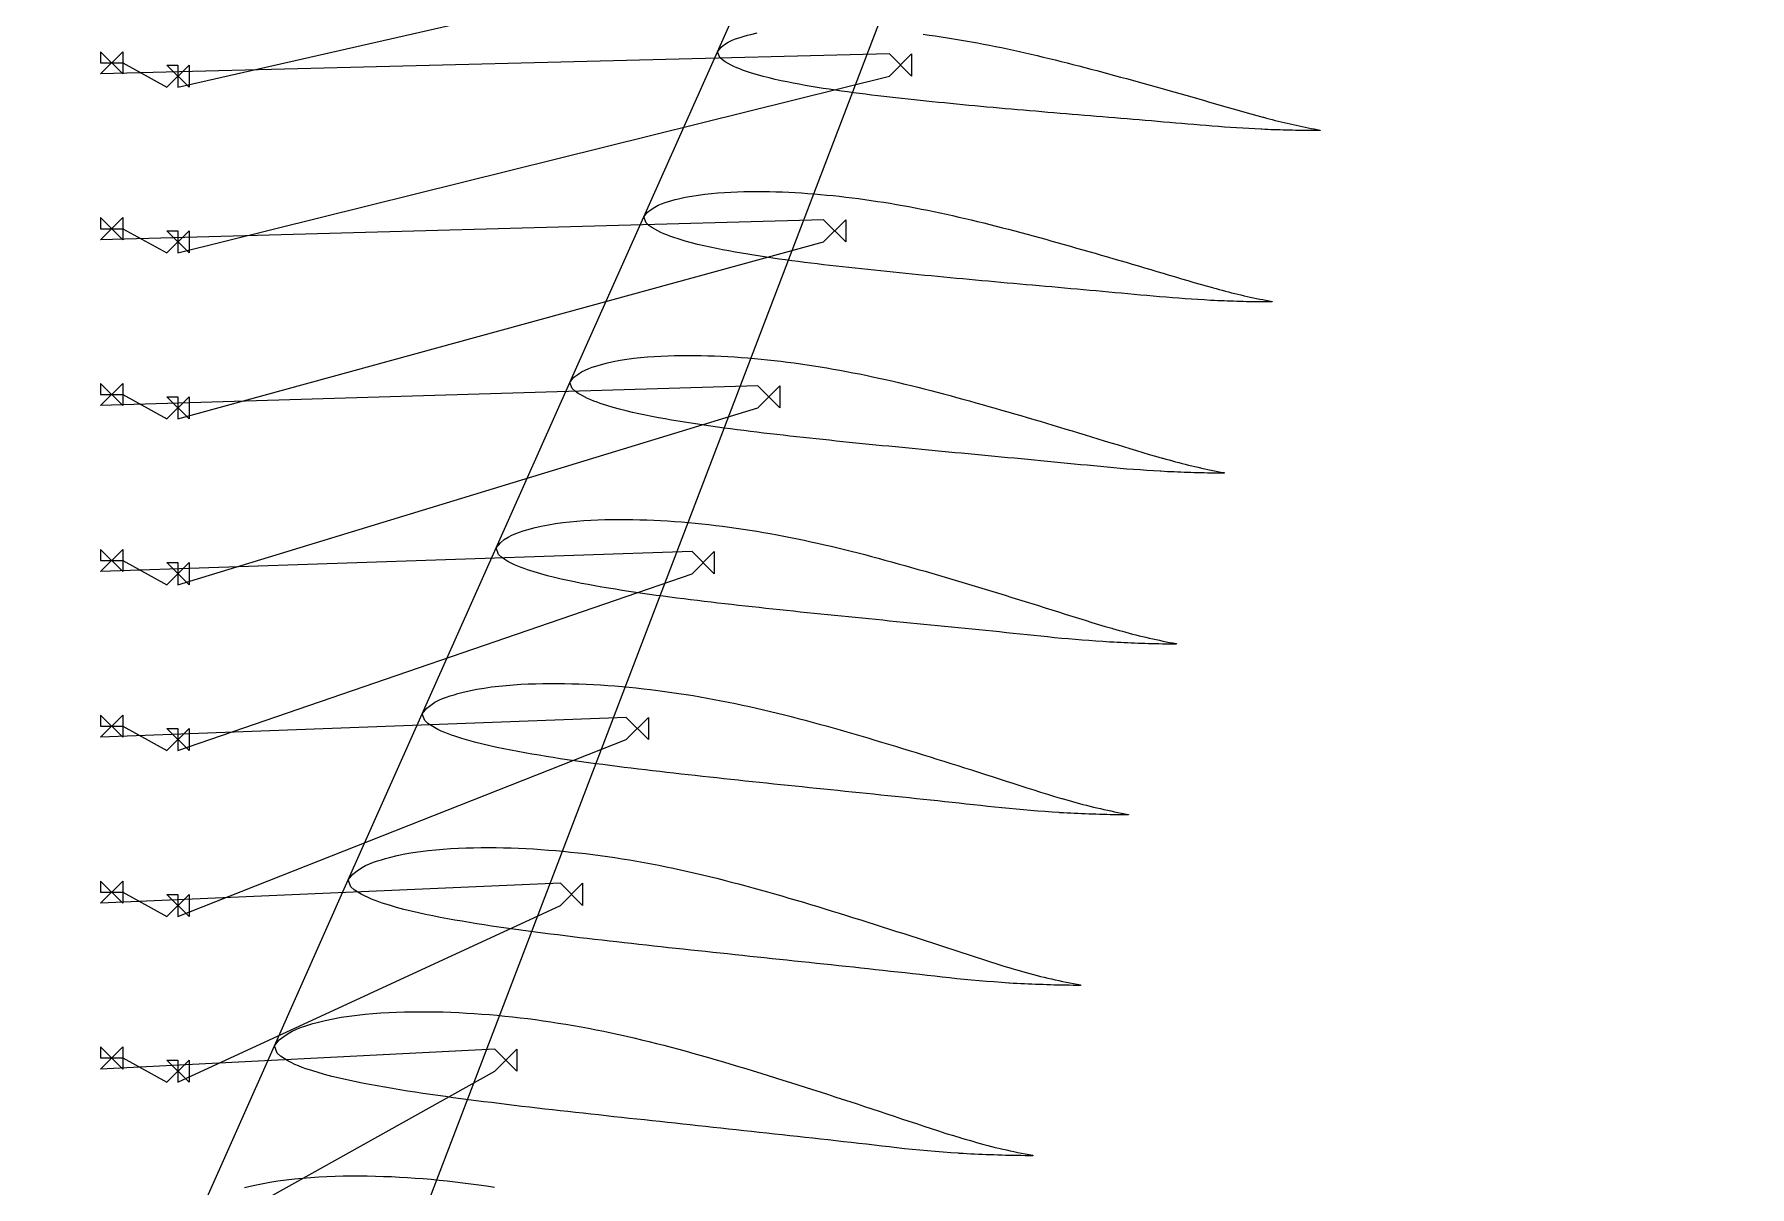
# Model space of a CAD drawing. Header units: inches. Extents: x -261 to 1757, y -106 to 4062.
# Drawn here: x -10 to 1542, y 936 to 1978 of the extents above; entities that cross this region are included whole.
import ezdxf

# ---------------------------------------------------------------- set-up
doc = ezdxf.new("R2010")
doc.units = ezdxf.units.IN
doc.header["$MEASUREMENT"] = 0

msp = doc.modelspace()

# ---------------------------------------------------------------- linework, layer by layer
for points in [[(1541.966124, 4048.108603), (-10, -10)], [(794.193019, 1977.775871), (799.663926, 1977.040892), (805.128832, 1976.262723), (810.5913, 1975.467001), (816.050359, 1974.646743), (821.504041, 1973.787787), (826.951282, 1972.882475), (832.394959, 1971.951502), (837.835771, 1970.999918), (843.270084, 1970.00155), (848.699913, 1968.970913), (854.127099, 1967.921246), (859.549581, 1966.837733), (864.967984, 1965.724851), (870.383602, 1964.591929), (875.795026, 1963.428819), (881.202473, 1962.237092), (886.60688, 1961.023478), (892.008037, 1959.786471), (897.405563, 1958.52333), (902.800373, 1957.240646), (908.192872, 1955.941322), (913.582277, 1954.619734), (918.968976, 1953.278669), (924.353834, 1951.924352), (929.736284, 1950.552705), (935.116699, 1949.16641), (940.495549, 1947.768851), (945.87265, 1946.358698), (951.248231, 1944.937615), (956.622279, 1943.505489), (961.99503, 1942.064035), (967.366422, 1940.612793), (972.736758, 1939.153956), (978.105923, 1937.686689), (983.47411, 1936.212382), (988.841416, 1934.731739), (994.207853, 1933.244838), (999.573397, 1931.75151), (1004.938199, 1930.252838), (1010.302286, 1928.749025), (1015.665503, 1927.238947), (1021.028019, 1925.723818), (1026.389812, 1924.203496), (1031.750901, 1922.678101), (1037.111404, 1921.148492), (1042.471346, 1919.614839), (1047.830721, 1918.077107), (1053.189345, 1916.533971), (1058.547043, 1914.984171), (1063.906299, 1913.445585), (1069.264237, 1911.897515), (1074.621465, 1910.34433), (1079.979491, 1908.796888), (1085.33979, 1907.265812), (1090.703854, 1905.761826), (1096.073134, 1904.295387), (1101.448984, 1902.876236), (1101.986813, 1902.736077), (1104.675844, 1902.034465), (1107.364952, 1901.333399), (1110.054497, 1900.635484), (1112.744842, 1899.943326), (1115.436343, 1899.259491), (1118.129365, 1898.586599), (1120.824326, 1897.927667), (1123.521597, 1897.285356), (1126.221556, 1896.662398), (1128.924646, 1896.061973), (1131.630853, 1895.483982), (1134.337537, 1894.909424), (1137.044599, 1894.337583), (1139.75266, 1893.772939), (1142.462223, 1893.2191), (1145.173788, 1892.679671), (1147.887856, 1892.158258), (1150.604731, 1891.657051), (1153.323755, 1891.171307), (1153.266031, 1890.75584), (1150.47481, 1890.721947), (1147.685823, 1890.70413), (1144.898376, 1890.697395), (1142.112412, 1890.701338), (1139.32807, 1890.716957), (1136.54549, 1890.745255), (1133.76481, 1890.78723), (1130.987137, 1890.850841), (1128.211992, 1890.932651), (1125.436319, 1891.010668), (1122.660334, 1891.086434), (1119.88451, 1891.163355), (1117.109066, 1891.243016), (1114.334213, 1891.32693), (1111.560212, 1891.41697), (1108.787266, 1891.514609), (1106.015573, 1891.621267), (1103.245336, 1891.738403), (1100.476757, 1891.867477), (1099.923258, 1891.894853), (1094.390889, 1892.187458), (1088.860285, 1892.492768), (1083.331576, 1892.811722), (1077.805188, 1893.147382), (1072.281585, 1893.503081), (1066.761214, 1893.882047), (1061.244558, 1894.287749), (1055.732221, 1894.724539), (1050.224787, 1895.196613), (1044.717088, 1895.666783), (1039.208753, 1896.132379), (1033.700296, 1896.597092), (1028.191887, 1897.062153), (1022.683419, 1897.526791), (1017.174747, 1897.989956), (1011.665809, 1898.451211), (1006.156676, 1898.911056), (1000.647568, 1899.37109), (995.138377, 1899.830519), (989.629049, 1900.288965), (984.119631, 1900.746761), (978.610163, 1901.204205), (973.10059, 1901.660887), (967.590867, 1902.116491), (962.081266, 1902.572968), (956.571603, 1903.029004), (951.061989, 1903.485389), (945.552456, 1903.942362), (940.043216, 1904.40144), (934.533941, 1904.860267), (929.024876, 1905.320607), (923.515985, 1905.782197), (918.007255, 1906.24495), (912.498828, 1906.709883), (906.990587, 1907.176146), (901.482849, 1907.64604), (895.97547, 1908.118514), (890.46832, 1908.592638), (884.961428, 1909.068614), (879.454952, 1909.54759), (873.949021, 1910.030485), (868.443566, 1910.516808), (862.938714, 1911.007468), (857.434831, 1911.5051), (851.931395, 1912.005959), (846.428514, 1912.510806), (840.926293, 1913.020402), (835.424731, 1913.534743), (829.923974, 1914.054881), (824.424183, 1914.581969), (818.925148, 1915.114501), (813.426974, 1915.653223), (807.930027, 1916.200785), (802.434214, 1916.756504), (796.939713, 1917.321667), (791.446316, 1917.894772), (785.954054, 1918.476057), (780.463076, 1919.066572), (774.973059, 1919.664011), (769.485144, 1920.276578), (764.000053, 1920.909467), (758.516183, 1921.551144), (753.032869, 1922.196828), (747.552004, 1922.860137), (742.0739, 1923.543317), (736.598158, 1924.243499), (731.125047, 1924.96261), (725.654615, 1925.701014), (720.186902, 1926.45898), (714.723488, 1927.24789), (709.264137, 1928.066046), (703.808, 1928.907332), (698.355778, 1929.776799), (692.906486, 1930.667352), (687.462847, 1931.598596), (682.0271, 1932.586638), (676.596912, 1933.614692), (671.173265, 1934.689831), (665.758802, 1935.831062), (660.351863, 1937.026455), (654.955637, 1938.298947), (649.571737, 1939.66016), (644.202471, 1941.126701), (638.856088, 1942.757942), (633.530171, 1944.536488), (630.871551, 1945.456981), (628.219456, 1946.424448), (625.57895, 1947.475315), (622.956308, 1948.654769), (620.34879, 1949.943069), (617.758543, 1951.355682), (615.18779, 1952.908601), (612.648119, 1954.685234), (610.168402, 1956.89338), (608.097461, 1962.043695), (608.097461, 1962.043695), (674.837057, 2111.347008)], [(120, 880), (406.561837, 1040), (426.561837, 1060), (426.561837, 1040), (406.561837, 1060), (50, 1042), (70, 1062), (70, 1042), (50, 1062), (50, 1052), (70, 1052), (110, 1030), (130, 1050), (130, 1030), (110, 1050), (120, 1050), (120, 1030), (466.070671, 1190), (486.070671, 1210), (486.070671, 1190), (466.070671, 1210), (50, 1192), (70, 1212), (70, 1192), (50, 1212), (50, 1202), (70, 1202), (110, 1180), (130, 1200), (130, 1180), (110, 1200), (120, 1200), (120, 1180), (525.579505, 1340), (545.579505, 1360), (545.579505, 1340), (525.579505, 1360), (50, 1342), (70, 1362), (70, 1342), (50, 1362), (50, 1352), (70, 1352), (110, 1330), (130, 1350), (130, 1330), (110, 1350), (120, 1350), (120, 1330), (585.088339, 1490), (605.088339, 1510), (605.088339, 1490), (585.088339, 1510), (50, 1492), (70, 1512), (70, 1492), (50, 1512), (50, 1502), (70, 1502), (110, 1480), (130, 1500), (130, 1480), (110, 1500), (120, 1500), (120, 1480), (644.597173, 1640), (664.597173, 1660), (664.597173, 1640), (644.597173, 1660), (50, 1642), (70, 1662), (70, 1642), (50, 1662), (50, 1652), (70, 1652), (110, 1630), (130, 1650), (130, 1630), (110, 1650), (120, 1650), (120, 1630), (704.106007, 1790), (724.106007, 1810), (724.106007, 1790), (704.106007, 1810), (50, 1792), (70, 1812), (70, 1792), (50, 1812), (50, 1802), (70, 1802), (110, 1780), (130, 1800), (130, 1780), (110, 1800), (120, 1800), (120, 1780), (763.61484, 1940), (783.61484, 1960), (783.61484, 1940), (763.61484, 1960), (50, 1942), (70, 1962), (70, 1942), (50, 1962), (50, 1952), (70, 1952), (110, 1930), (130, 1950), (130, 1930), (110, 1950), (120, 1950), (120, 1930), (823.123674, 2090)], [(140.370288, 912.455053), (207.251137, 1062.973966), (211.610652, 1068.323981), (215.629071, 1071.49418), (219.58575, 1074.269831), (223.440703, 1076.395381), (227.224317, 1078.065034), (230.972674, 1079.509373), (234.690939, 1080.761406), (238.39964, 1081.95232), (242.105793, 1083.126953), (245.798796, 1084.217545), (253.127831, 1086.034648), (260.408297, 1087.541367), (267.650535, 1088.80379), (274.865973, 1089.894938), (282.057162, 1090.831125), (289.223462, 1091.608254), (296.3692, 1092.253982), (303.495639, 1092.776369), (310.604521, 1093.186567), (317.697886, 1093.497596), (324.777023, 1093.717695), (331.841697, 1093.845375), (338.893961, 1093.893741), (345.934916, 1093.869843), (352.963986, 1093.769989), (359.982788, 1093.60451), (366.989942, 1093.364599), (373.986077, 1093.054269), (380.973316, 1092.687088), (387.950169, 1092.253531), (394.918018, 1091.76244), (401.877413, 1091.217316), (408.825624, 1090.600722), (415.766419, 1089.936739), (422.699707, 1089.224775), (429.620371, 1088.432137), (436.533658, 1087.59236), (443.440193, 1086.709427), (450.332191, 1085.733599), (457.213479, 1084.689328), (464.091077, 1083.621469), (470.963216, 1082.518728), (477.825594, 1081.353608), (484.676227, 1080.113429), (491.520679, 1078.833754), (498.360365, 1077.523619), (505.188094, 1076.137073), (512.007828, 1074.699429), (518.823193, 1073.233869), (525.630006, 1071.713649), (532.429355, 1070.14574), (539.223704, 1068.545868), (546.010789, 1066.899582), (552.79068, 1065.207319), (559.565255, 1063.481084), (566.334226, 1061.719034), (573.096599, 1059.91482), (579.85405, 1058.079156), (586.607372, 1056.217101), (593.355124, 1054.319445), (600.0983, 1052.392553), (606.838275, 1050.445201), (613.574023, 1048.470838), (620.306139, 1046.473264), (627.035622, 1044.458866), (633.762119, 1042.425382), (640.485801, 1040.373905), (647.207099, 1038.307196), (653.926203, 1036.226473), (660.642943, 1034.130636), (667.357912, 1032.02348), (674.071164, 1029.905355), (680.782683, 1027.776149), (687.4927, 1025.637348), (694.201281, 1023.48937), (700.908319, 1021.331536), (707.614099, 1019.165653), (714.318733, 1016.992455), (721.022021, 1014.81065), (727.724138, 1012.621365), (734.425021, 1010.424194), (741.124701, 1008.219333), (747.823533, 1006.00905), (754.52158, 1003.793756), (761.218776, 1001.573017), (767.914736, 999.344386), (774.609061, 997.105304), (781.307037, 994.889556), (788.0027, 992.65902), (794.697118, 990.420534), (801.393308, 988.193369), (808.094259, 985.996631), (814.802972, 983.8495), (821.522421, 981.770971), (828.255341, 979.77854), (828.929121, 979.582413), (832.297784, 978.600274), (835.666595, 977.61908), (839.036291, 976.643538), (842.407608, 975.678359), (845.781279, 974.728225), (849.158043, 973.797855), (852.53868, 972.892238), (855.923933, 972.016118), (859.314552, 971.174292), (862.711335, 970.371858), (866.114229, 969.608474), (869.518226, 968.85214), (872.923204, 968.102079), (876.330281, 967.365424), (879.740478, 966.648715), (883.15482, 965.958492), (886.57433, 965.301295), (889.999632, 964.681115), (893.429404, 964.089497), (893.358053, 963.633522), (889.83723, 963.643267), (886.319154, 963.670564), (882.802496, 963.706925), (879.287219, 963.752108), (875.773679, 963.808394), (872.262234, 963.878068), (868.753241, 963.963412), (865.247794, 964.071421), (861.745555, 964.199929), (858.242948, 964.32608), (854.740119, 964.450815), (851.237689, 964.578102), (847.736086, 964.710675), (844.235731, 964.851222), (840.737082, 965.00267), (837.240555, 965.167681), (833.746561, 965.348876), (830.255514, 965.548906), (826.767829, 965.770421), (826.070731, 965.817535), (819.105121, 966.322937), (812.142905, 966.850029), (805.184345, 967.40049), (798.230337, 967.980035), (791.281802, 968.594558), (784.339652, 969.249886), (777.404824, 969.952006), (770.478384, 970.707731), (763.561366, 971.523665), (756.643574, 972.334654), (749.724211, 973.135608), (742.804306, 973.933092), (735.884145, 974.728945), (728.96353, 975.521893), (722.042277, 976.310768), (715.120261, 977.094766), (708.1976, 977.874636), (701.274577, 978.652196), (694.351083, 979.426749), (687.42707, 980.197983), (680.50261, 980.966359), (673.577726, 981.732032), (666.65235, 982.494551), (659.726424, 983.253564), (652.800091, 984.009968), (645.873269, 984.763254), (638.946159, 985.514693), (632.018784, 986.264447), (625.09128, 987.013371), (618.163448, 987.7602), (611.235488, 988.506207), (604.307344, 989.251044), (597.379041, 989.994865), (590.450706, 990.738478), (583.522221, 991.48113), (576.593855, 992.224548), (569.665526, 992.9682), (562.737113, 993.711313), (555.808646, 994.454089), (548.880274, 995.197464), (541.952032, 995.941669), (535.023915, 996.686678), (528.096166, 997.434041), (521.169154, 998.186108), (514.242416, 998.939929), (507.316005, 999.695837), (500.389967, 1000.454127), (493.464281, 1001.214671), (486.539147, 1001.978745), (479.614773, 1002.747667), (472.690899, 1003.519794), (465.767733, 1004.296437), (458.845763, 1005.080731), (451.924969, 1005.872537), (445.00539, 1006.672105), (438.0868, 1007.477996), (431.169077, 1008.289426), (424.252466, 1009.107964), (417.337093, 1009.934416), (410.423967, 1010.775225), (403.513493, 1011.632977), (396.604493, 1012.500155), (389.69635, 1013.372808), (382.790579, 1014.260619), (375.887837, 1015.167793), (368.987743, 1016.091881), (362.090532, 1017.034397), (355.196674, 1017.998342), (348.305796, 1018.981329), (341.419601, 1019.994242), (334.538419, 1021.039196), (327.660907, 1022.1076), (320.788717, 1023.210017), (313.920089, 1024.335191), (307.057888, 1025.501445), (300.20605, 1026.73392), (293.360876, 1028.008983), (286.522663, 1029.328535), (279.697403, 1030.730861), (272.881133, 1032.190638), (266.077874, 1033.733564), (259.290268, 1035.376526), (252.523704, 1037.153958), (245.78678, 1039.120804), (239.076877, 1041.260336), (235.725258, 1042.351391), (232.382836, 1043.501229), (229.05957, 1044.773482), (225.763409, 1046.218956), (222.486979, 1047.790523), (219.235057, 1049.518706), (216.007969, 1051.405598), (212.819855, 1053.541561), (209.717718, 1056.226966), (207.251137, 1062.973966), (207.251137, 1062.973966), (274.109316, 1213.245226), (278.310217, 1218.397022), (282.178925, 1221.411111), (285.987432, 1224.037799), (289.700584, 1226.050867), (293.347109, 1227.635179), (296.960344, 1229.00527), (300.544948, 1230.191115), (304.119827, 1231.314377), (307.691904, 1232.419612), (311.251553, 1233.444864), (318.317727, 1235.15352), (325.338043, 1236.567069), (332.321667, 1237.744505), (339.279916, 1238.758644), (346.215034, 1239.623935), (353.126507, 1240.337068), (360.018549, 1240.925164), (366.892379, 1241.396056), (373.749512, 1241.759507), (380.591995, 1242.028681), (387.420888, 1242.210399), (394.236045, 1242.303724), (401.039629, 1242.322584), (407.832621, 1242.273276), (414.614468, 1242.152247), (421.3866, 1241.968705), (428.147672, 1241.713986), (434.898422, 1241.392851), (441.640837, 1241.018071), (448.373516, 1240.580642), (455.097754, 1240.088896), (461.814003, 1239.54574), (468.519775, 1238.935158), (475.21876, 1238.280907), (481.910794, 1237.581922), (488.590985, 1236.806723), (495.26423, 1235.986833), (501.931245, 1235.126844), (508.58485, 1234.180565), (515.228537, 1233.170465), (521.868723, 1232.137831), (528.503775, 1231.07216), (535.129809, 1229.948457), (541.744999, 1228.754968), (548.354442, 1227.524502), (554.959428, 1226.265351), (561.553386, 1224.935241), (568.13994, 1223.557478), (574.722404, 1222.153399), (581.296969, 1220.698482), (587.864645, 1219.199243), (594.427695, 1217.670226), (600.98399, 1216.097748), (607.533636, 1214.482478), (614.078345, 1212.83544), (620.61784, 1211.154845), (627.15124, 1209.43503), (633.680092, 1207.685949), (640.20512, 1205.912263), (646.724996, 1204.105422), (653.240604, 1202.27111), (659.753236, 1200.417651), (666.261945, 1198.538947), (672.767291, 1196.638601), (679.270178, 1194.722436), (685.770283, 1192.788362), (692.267793, 1190.837595), (698.763052, 1188.872337), (705.256265, 1186.893912), (711.747279, 1184.901344), (718.23664, 1182.898129), (724.724363, 1180.88438), (731.21048, 1178.860291), (737.695197, 1176.827196), (744.178569, 1174.78545), (750.660507, 1172.734472), (757.141271, 1170.675935), (763.620958, 1168.61047), (770.099371, 1166.536811), (776.57669, 1164.45611), (783.05286, 1162.368012), (789.527909, 1160.272699), (796.002146, 1158.172169), (802.47563, 1156.066788), (808.948305, 1153.9562), (815.419823, 1151.838168), (821.889825, 1149.710375), (828.363097, 1147.603631), (834.834221, 1145.483066), (841.304191, 1143.355069), (847.775756, 1141.237344), (854.251642, 1139.147418), (860.734583, 1137.102895), (867.227284, 1135.121179), (873.73224, 1133.218319), (874.38318, 1133.030897), (877.637669, 1132.092408), (880.892292, 1131.154788), (884.147722, 1130.222356), (887.404629, 1129.299429), (890.663679, 1128.390293), (893.925545, 1127.499276), (897.190945, 1126.631005), (900.460557, 1125.789836), (903.735066, 1124.980182), (907.01521, 1124.206788), (910.300943, 1123.46936), (913.587665, 1122.738301), (916.875258, 1122.012839), (920.164753, 1121.299623), (923.457082, 1120.604645), (926.753177, 1119.933897), (930.053969, 1119.293374), (933.360025, 1118.68673), (936.67014, 1118.1062), (936.60005, 1117.655165), (933.200826, 1117.66226), (929.804302, 1117.686734), (926.40926, 1117.720745), (923.015657, 1117.764017), (919.62381, 1117.818588), (916.234036, 1117.886498), (912.846652, 1117.969787), (909.462782, 1118.075694), (906.082049, 1118.201782), (902.700902, 1118.325206), (899.319506, 1118.447034), (895.938466, 1118.571149), (892.558174, 1118.700074), (889.179012, 1118.836275), (885.801406, 1118.98249), (882.425735, 1119.141156), (879.052372, 1119.314673), (875.681694, 1119.505467), (872.314078, 1119.715967), (871.640956, 1119.760646), (864.914608, 1120.238814), (858.191371, 1120.737008), (851.471487, 1121.25677), (844.755764, 1121.803319), (838.045047, 1122.382071), (831.340164, 1122.998371), (824.641973, 1123.657737), (817.951464, 1124.366534), (811.269594, 1125.130923), (804.587046, 1125.89095), (797.903098, 1126.641974), (791.21869, 1127.390027), (784.534088, 1128.136838), (777.849109, 1128.881226), (771.163575, 1129.622038), (764.477371, 1130.358539), (757.790606, 1131.091432), (751.103559, 1131.822505), (744.416116, 1132.551035), (737.728228, 1133.276696), (731.039961, 1133.999925), (724.351345, 1134.720907), (717.662312, 1135.439198), (710.972805, 1136.154448), (704.283, 1136.867775), (697.592791, 1137.578505), (690.902362, 1138.287819), (684.211741, 1138.995895), (677.521083, 1139.70373), (670.830154, 1140.409828), (664.13917, 1141.115572), (657.44808, 1141.820626), (650.756898, 1142.525098), (644.06576, 1143.229844), (637.374543, 1143.934086), (630.683536, 1144.63968), (623.992639, 1145.345984), (617.301727, 1146.052188), (610.610831, 1146.758496), (603.920105, 1147.465893), (597.229605, 1148.174751), (590.539314, 1148.88495), (583.849453, 1149.597922), (577.1604, 1150.31609), (570.471668, 1151.036323), (563.783323, 1151.759043), (557.095424, 1152.48464), (550.407957, 1153.213012), (543.721114, 1153.945399), (537.035095, 1154.683093), (530.349648, 1155.424468), (523.664961, 1156.170731), (516.981509, 1156.92494), (510.299253, 1157.686845), (503.618264, 1158.456909), (496.938316, 1159.233667), (490.259318, 1160.01654), (483.581499, 1160.807), (476.904888, 1161.605231), (470.230548, 1162.418078), (463.558966, 1163.248672), (456.888839, 1164.088631), (450.219522, 1164.933807), (443.552656, 1165.794748), (436.888836, 1166.675295), (430.227666, 1167.572893), (423.569396, 1168.489153), (416.914413, 1169.426562), (410.262426, 1170.383255), (403.615155, 1171.370294), (396.97281, 1172.389036), (390.334126, 1173.431332), (383.700581, 1174.506704), (377.070546, 1175.604657), (370.446927, 1176.743905), (363.833377, 1177.94794), (357.226411, 1179.194346), (350.626489, 1180.486084), (344.038997, 1181.857812), (337.460394, 1183.286734), (330.894613, 1184.798177), (324.344133, 1186.408079), (317.813782, 1188.147515), (311.312299, 1190.072715), (304.837044, 1192.166699), (301.603061, 1193.237142), (298.377906, 1194.364398), (295.170683, 1195.607047), (291.989166, 1197.01512), (288.826842, 1198.546696), (285.688013, 1200.22947), (282.573444, 1202.068361), (279.49706, 1204.152972), (276.502958, 1206.767081), (274.109316, 1213.245226), (274.109316, 1213.245226), (340.948069, 1363.34443), (344.9879, 1368.301489), (348.706013, 1371.165102), (352.365754, 1373.648887), (355.936639, 1375.554477), (359.445674, 1377.0576), (362.923453, 1378.357342), (366.374138, 1379.480778), (369.815018, 1380.540416), (373.252885, 1381.580445), (376.67907, 1382.544456), (383.482211, 1384.152146), (390.242294, 1385.479656), (396.967348, 1386.579231), (403.668508, 1387.523324), (410.347722, 1388.324614), (417.004596, 1388.980532), (423.643211, 1389.517637), (430.264734, 1389.943528), (436.870465, 1390.266655), (443.462442, 1390.500283), (450.041508, 1390.649899), (456.607598, 1390.715079), (463.162965, 1390.710485), (469.708467, 1390.641701), (476.243579, 1390.505308), (482.769553, 1390.309447), (489.28508, 1390.045611), (495.790997, 1389.719244), (502.289149, 1389.342343), (508.778229, 1388.906414), (515.259441, 1388.419291), (521.733147, 1387.883323), (528.197095, 1387.283855), (534.65488, 1386.644286), (541.106271, 1385.963112), (547.546615, 1385.210057), (553.980459, 1384.4147), (560.408592, 1383.582182), (566.824441, 1382.669732), (573.231166, 1381.697916), (579.634588, 1380.7046), (586.033208, 1379.680043), (592.423554, 1378.601641), (598.803955, 1377.458529), (605.179047, 1376.280873), (611.549996, 1375.076253), (617.910845, 1373.805919), (624.264882, 1372.491254), (630.615114, 1371.151824), (636.958098, 1369.765237), (643.294768, 1368.337569), (649.627186, 1366.882228), (655.953364, 1365.386279), (662.273436, 1363.850605), (668.588954, 1362.28529), (674.89965, 1360.688602), (681.204754, 1359.055526), (687.505684, 1357.395291), (693.803097, 1355.71217), (700.095777, 1353.99825), (706.384498, 1352.258569), (712.670472, 1350.50101), (718.952828, 1348.71991), (725.23209, 1346.918679), (731.509071, 1345.102602), (737.783474, 1343.269756), (744.055505, 1341.421468), (750.325419, 1339.559411), (756.593436, 1337.685009), (762.859424, 1335.7974), (769.123876, 1333.899797), (775.386775, 1331.99209), (781.648194, 1330.074755), (787.908318, 1328.148987), (794.16719, 1326.215076), (800.424736, 1324.272536), (806.681193, 1322.322912), (812.936644, 1320.366737), (819.190897, 1318.402772), (825.444133, 1316.43219), (831.696306, 1314.454683), (837.94744, 1312.47042), (844.197803, 1310.481145), (850.447446, 1308.487179), (856.696325, 1306.488239), (862.944126, 1304.482289), (869.19053, 1302.467246), (875.439833, 1300.471072), (881.687156, 1298.462012), (887.933414, 1296.446018), (894.181097, 1294.439296), (900.432665, 1292.45786), (906.690593, 1290.517804), (912.95732, 1288.635009), (919.235101, 1286.82414), (919.863282, 1286.645674), (923.003994, 1285.752091), (926.144828, 1284.859307), (929.286392, 1283.971264), (932.429289, 1283.091904), (935.574122, 1282.225135), (938.721497, 1281.374912), (941.872072, 1280.545511), (945.02646, 1279.740916), (948.185281, 1278.965173), (951.349213, 1278.222689), (954.518219, 1277.513214), (957.688103, 1276.809456), (960.858748, 1276.110655), (964.031105, 1275.422989), (967.206014, 1274.751927), (970.384315, 1274.102939), (973.566848, 1273.481493), (976.754127, 1272.890923), (979.945058, 1272.324127), (979.876615, 1271.878757), (976.598974, 1271.88133), (973.323972, 1271.901079), (970.050501, 1271.930785), (966.778512, 1271.970137), (963.508283, 1272.020944), (960.240093, 1272.085015), (956.974219, 1272.164156), (953.711806, 1272.26582), (950.452441, 1272.387319), (947.192624, 1272.505874), (943.932537, 1272.62267), (940.672762, 1272.741502), (937.413656, 1272.864686), (934.155567, 1272.994482), (930.898885, 1273.13344), (927.643953, 1273.283786), (924.391108, 1273.447704), (921.140688, 1273.627409), (917.893035, 1273.825117), (917.243866, 1273.867014), (910.75658, 1274.314614), (904.272126, 1274.780644), (897.79072, 1275.266512), (891.313093, 1275.776964), (884.840006, 1276.31696), (878.372209, 1276.891379), (871.910481, 1277.505294), (865.455735, 1278.164635), (859.008851, 1278.875139), (852.561381, 1279.58183), (846.11268, 1280.280504), (839.663594, 1280.976678), (833.214373, 1281.671975), (826.76485, 1282.365303), (820.31485, 1283.055527), (813.864269, 1283.741976), (807.41321, 1284.425312), (800.961942, 1285.107287), (794.510351, 1285.787158), (788.058384, 1286.464585), (781.606105, 1287.139984), (775.153548, 1287.813566), (768.700643, 1288.484893), (762.247339, 1289.153621), (755.793839, 1289.82107), (749.340015, 1290.486411), (742.886035, 1291.150742), (736.43193, 1291.814255), (729.977872, 1292.478075), (723.523599, 1293.140496), (717.069339, 1293.802998), (710.615041, 1294.465261), (704.160717, 1295.127347), (697.706503, 1295.790156), (691.252278, 1296.452887), (684.798344, 1297.117512), (678.344586, 1297.783289), (671.890877, 1298.449376), (665.437246, 1299.115977), (658.983853, 1299.784121), (652.530774, 1300.454311), (646.077977, 1301.126339), (639.625665, 1301.801522), (633.174221, 1302.482348), (626.723137, 1303.165524), (620.272492, 1303.851552), (613.822359, 1304.540915), (607.372726, 1305.233529), (600.923778, 1305.930599), (594.47571, 1306.633394), (588.028274, 1307.340304), (581.58164, 1308.052436), (575.136267, 1308.772771), (568.692101, 1309.500955), (562.249241, 1310.237647), (555.807462, 1310.981365), (549.366702, 1311.731718), (542.927175, 1312.490088), (536.488818, 1313.256077), (530.052739, 1314.036888), (523.619496, 1314.836155), (517.18768, 1315.644706), (510.756627, 1316.458222), (504.328078, 1317.288032), (497.90257, 1318.137626), (491.479695, 1319.00436), (485.059716, 1319.88993), (478.642938, 1320.796338), (472.229152, 1321.72221), (465.820079, 1322.678748), (459.415817, 1323.666601), (453.015182, 1324.678047), (446.619484, 1325.721618), (440.227222, 1326.787554), (433.841323, 1327.894887), (427.465151, 1329.065519), (421.095445, 1330.27822), (414.732809, 1331.536932), (408.382038, 1332.872851), (402.04, 1334.265592), (395.710523, 1335.740072), (389.395916, 1337.311312), (383.100462, 1339.00718), (376.832966, 1340.884978), (370.590789, 1342.927525), (367.473606, 1343.974209), (364.364851, 1345.075736), (361.272782, 1346.285844), (358.20496, 1347.653723), (355.155701, 1349.142403), (352.128849, 1350.776876), (349.125561, 1352.564686), (346.159465, 1354.594513), (343.271696, 1357.134015), (340.948069, 1363.34443), (340.948069, 1363.34443), (407.76614, 1513.266299), (411.642321, 1518.032197), (415.208945, 1520.751053), (418.719339, 1523.098073), (422.147495, 1524.901272), (425.518636, 1526.327448), (428.860623, 1527.560825), (432.177131, 1528.625719), (435.483845, 1529.625847), (438.787378, 1530.604943), (442.080003, 1531.511899), (448.619955, 1533.026279), (455.119743, 1534.275054), (461.586298, 1535.304067), (468.030497, 1536.185253), (474.454006, 1536.929611), (480.85654, 1537.535269), (487.242026, 1538.028195), (493.611579, 1538.415755), (499.966288, 1538.705157), (506.308168, 1538.909723), (512.63786, 1539.033689), (518.955371, 1539.07711), (525.263017, 1539.05529), (531.561539, 1538.973138), (537.850441, 1538.82737), (544.1308, 1538.625113), (550.401356, 1538.358025), (556.663025, 1538.032175), (562.917509, 1537.658809), (569.163598, 1537.229928), (575.402404, 1536.752885), (581.634202, 1536.229502), (587.856973, 1535.646426), (594.074197, 1535.026667), (600.285585, 1534.368315), (606.486739, 1533.642291), (612.681848, 1532.876287), (618.871764, 1532.07595), (625.050517, 1531.201787), (631.220941, 1530.272549), (637.388267, 1529.322825), (643.551133, 1528.343609), (649.706465, 1527.314572), (655.85275, 1526.225706), (661.994165, 1525.104642), (668.131756, 1523.958284), (674.260171, 1522.751248), (680.382365, 1521.503081), (686.501043, 1520.231653), (692.613124, 1518.916606), (698.719464, 1517.563592), (704.821925, 1516.184933), (710.918662, 1514.768417), (717.009838, 1513.315128), (723.096841, 1511.834249), (729.179419, 1510.324104), (735.256907, 1508.780296), (741.330593, 1507.211352), (747.401069, 1505.62118), (753.46723, 1504.002474), (759.529746, 1502.359662), (765.589743, 1500.700194), (771.646429, 1499.01883), (777.700291, 1497.318789), (783.752049, 1495.604843), (789.801439, 1493.875229), (795.848675, 1492.131376), (801.893936, 1490.374459), (807.93745, 1488.605991), (813.979103, 1486.825221), (820.01934, 1485.035086), (826.058114, 1483.235274), (832.095536, 1481.426519), (838.131766, 1479.609884), (844.166839, 1477.785601), (850.200696, 1475.95327), (856.23355, 1474.114313), (862.265469, 1472.269174), (868.29627, 1470.416638), (874.326133, 1468.557896), (880.355017, 1466.692687), (886.382947, 1464.821165), (892.41015, 1462.944833), (898.436667, 1461.063971), (904.462467, 1459.178365), (910.487271, 1457.286169), (916.510796, 1455.385525), (922.536862, 1453.501675), (928.561115, 1451.605841), (934.584393, 1449.703554), (940.608928, 1447.809586), (946.636925, 1445.938504), (952.670598, 1444.104961), (958.712129, 1442.32338), (964.763535, 1440.607107), (965.369037, 1440.437869), (968.396375, 1439.590541), (971.423824, 1438.743944), (974.451925, 1437.901662), (977.48122, 1437.067277), (980.512246, 1436.244337), (983.545547, 1435.436439), (986.581718, 1434.647522), (989.621308, 1433.881217), (992.664876, 1433.141217), (995.71304, 1432.431602), (998.765766, 1431.752165), (1001.819264, 1431.077828), (1004.873419, 1430.407838), (1007.929098, 1429.747923), (1010.987052, 1429.103053), (1014.048033, 1428.478195), (1017.112791, 1427.87832), (1020.181785, 1427.306453), (1023.254035, 1426.756124), (1023.187652, 1426.31714), (1020.031587, 1426.313228), (1016.878085, 1426.32626), (1013.726144, 1426.349612), (1010.575712, 1426.382946), (1007.42703, 1426.42785), (1004.280338, 1426.485914), (1001.135876, 1426.558724), (997.994798, 1426.653911), (994.856663, 1426.768562), (991.718045, 1426.880016), (988.579139, 1426.989565), (985.440504, 1427.10091), (982.302461, 1427.216173), (979.165323, 1427.337413), (976.029447, 1427.467), (972.895139, 1427.606959), (969.762699, 1427.759267), (966.632431, 1427.925938), (963.504638, 1428.108983), (962.879404, 1428.147734), (956.630991, 1428.561248), (950.385134, 1428.991662), (944.142026, 1429.440257), (937.902317, 1429.911327), (931.666691, 1430.409396), (925.435818, 1430.938899), (919.210401, 1431.504479), (912.991274, 1432.11165), (906.779242, 1432.76574), (900.566711, 1433.416537), (894.35311, 1434.060251), (888.139198, 1434.701911), (881.925205, 1435.343035), (875.710978, 1435.982618), (869.49635, 1436.619542), (863.281228, 1437.2532), (857.065706, 1437.884211), (850.850043, 1438.514292), (844.634124, 1439.142682), (838.417896, 1439.76903), (832.201419, 1440.393728), (825.984729, 1441.017014), (819.767759, 1441.638457), (813.55046, 1442.257717), (807.333058, 1442.8763), (801.115407, 1443.493235), (794.897661, 1444.109539), (788.67985, 1444.725418), (782.462163, 1445.342113), (776.244312, 1445.957725), (770.026534, 1446.573824), (763.808784, 1447.190102), (757.591064, 1447.806581), (751.373516, 1448.424197), (745.156016, 1449.042131), (738.938878, 1449.662459), (732.721976, 1450.284347), (726.505178, 1450.906924), (720.288516, 1451.530395), (714.072149, 1452.155827), (707.856174, 1452.783843), (701.640546, 1453.414154), (695.425447, 1454.047968), (689.211263, 1454.687826), (682.997473, 1455.330292), (676.784164, 1455.975944), (670.571423, 1456.625344), (664.359239, 1457.278433), (658.147789, 1457.936376), (651.937262, 1458.600417), (645.727416, 1459.268966), (639.518405, 1459.943034), (633.310667, 1460.625522), (627.104134, 1461.315983), (620.898934, 1462.015254), (614.694841, 1462.721844), (608.491822, 1463.435533), (602.290072, 1464.15762), (596.08945, 1464.887164), (589.891092, 1465.631685), (583.695619, 1466.395272), (577.501534, 1467.168047), (571.308163, 1467.94554), (565.117324, 1468.739777), (558.929494, 1469.553913), (552.744262, 1470.38523), (546.561896, 1471.235495), (540.382629, 1472.106259), (534.206324, 1472.996603), (528.034689, 1473.917833), (521.867723, 1474.869939), (515.704322, 1475.845616), (509.545632, 1476.852452), (503.390286, 1477.881396), (497.241199, 1478.951729), (491.10145, 1480.083817), (484.968005, 1481.257588), (478.841596, 1482.477885), (472.726441, 1483.772608), (466.619806, 1485.123665), (460.52539, 1486.555527), (454.44533, 1488.082327), (448.383381, 1489.728884), (442.348335, 1491.553347), (436.337573, 1493.538396), (433.3363, 1494.558087), (430.343023, 1495.630654), (427.365167, 1496.805196), (424.410035, 1498.130004), (421.472744, 1499.572795), (418.556685, 1501.155991), (415.663365, 1502.889553), (412.806031, 1504.861082), (410.022792, 1507.322582), (407.76614, 1513.266299), (407.76614, 1513.266299), (474.563286, 1663.016074), (478.273378, 1667.594253), (481.687757, 1670.173949), (485.048361, 1672.390224), (488.333428, 1674.096008), (491.566348, 1675.449369), (494.772268, 1676.620263), (497.954398, 1677.630381), (501.126838, 1678.575009), (504.295979, 1679.497346), (507.455007, 1680.351333), (513.731713, 1681.77986), (519.971223, 1682.95701), (526.179424, 1683.922568), (532.36686, 1684.747793), (538.534925, 1685.442099), (544.683437, 1686.004266), (550.816147, 1686.459642), (556.93411, 1686.815357), (563.03822, 1687.077446), (569.13045, 1687.259253), (575.211254, 1687.36384), (581.280706, 1687.391706), (587.341153, 1687.35871), (593.393225, 1687.269121), (599.436457, 1687.119786), (605.471761, 1686.916878), (611.49793, 1686.652231), (617.515944, 1686.33247), (623.527361, 1685.968122), (629.531067, 1685.551662), (635.528081, 1685.089982), (641.518601, 1684.58441), (647.500834, 1684.022835), (653.478122, 1683.427843), (659.450129, 1682.797154), (665.412726, 1682.102876), (671.369742, 1681.370881), (677.322079, 1680.607264), (683.264359, 1679.775682), (689.199101, 1678.89315), (695.130958, 1677.991128), (701.058703, 1677.061312), (706.979649, 1676.085543), (712.892434, 1675.054629), (718.80079, 1673.99378), (724.705642, 1672.909249), (730.602231, 1671.768876), (736.493189, 1670.590447), (742.380921, 1669.390214), (748.262701, 1668.149759), (754.139305, 1666.874328), (760.012403, 1665.575197), (765.880292, 1664.240864), (771.743159, 1662.872592), (777.602236, 1661.478706), (783.457283, 1660.057585), (789.307737, 1658.605419), (795.154758, 1657.130061), (800.998874, 1655.635066), (806.839091, 1654.113716), (812.675976, 1652.569858), (818.510572, 1651.010522), (824.342162, 1649.430873), (830.171195, 1647.833945), (835.998306, 1646.224024), (841.823255, 1644.599497), (847.646268, 1642.961883), (853.467449, 1641.311893), (859.287036, 1639.651122), (865.10493, 1637.978918), (870.92153, 1636.297961), (876.736759, 1634.607746), (882.550763, 1632.909248), (888.36368, 1631.203405), (894.175536, 1629.490391), (899.986285, 1627.769891), (905.796118, 1626.043207), (911.605089, 1624.310698), (917.413023, 1622.571179), (923.220098, 1620.825852), (929.026281, 1619.074497), (934.831593, 1617.317259), (940.636223, 1615.555411), (946.440207, 1613.789194), (952.243522, 1612.018459), (958.045922, 1610.241542), (963.847164, 1608.456795), (969.6506, 1606.686877), (975.452391, 1604.905842), (981.253296, 1603.118816), (987.055297, 1601.339205), (992.860347, 1599.580192), (998.67041, 1597.855058), (1004.487414, 1596.176836), (1010.313147, 1594.557608), (1010.896041, 1594.397853), (1013.81036, 1593.598053), (1016.724778, 1592.79892), (1019.639773, 1592.003693), (1022.555827, 1591.215615), (1025.473412, 1590.437889), (1028.39301, 1589.673768), (1031.315157, 1588.926874), (1034.24034, 1588.200495), (1037.169055, 1587.497989), (1040.101861, 1586.823124), (1043.038731, 1586.175731), (1045.976269, 1585.532851), (1048.914365, 1584.893742), (1051.853803, 1584.263699), (1054.795247, 1583.647214), (1057.739361, 1583.048779), (1060.686811, 1582.472885), (1063.638001, 1581.922264), (1066.592063, 1581.391052), (1066.528159, 1580.959178), (1063.493678, 1580.946902), (1060.461666, 1580.951311), (1057.431227, 1580.966348), (1054.402306, 1580.99165), (1051.375109, 1581.028599), (1048.34984, 1581.078574), (1045.326702, 1581.142957), (1042.306846, 1581.229518), (1039.289812, 1581.33515), (1036.272271, 1581.437357), (1033.254429, 1581.537529), (1030.236819, 1581.63927), (1027.219728, 1581.744515), (1024.203431, 1581.855133), (1021.188255, 1581.973321), (1018.17447, 1582.10091), (1015.16234, 1582.239683), (1012.152134, 1582.391459), (1009.14412, 1582.558055), (1008.542805, 1582.593313), (1002.533124, 1582.969391), (996.525727, 1583.360903), (990.520785, 1583.769012), (984.518872, 1584.197581), (978.520593, 1584.650716), (972.526543, 1585.132431), (966.537348, 1585.646958), (960.553765, 1586.199407), (954.576523, 1586.794715), (948.598867, 1587.387222), (942.620294, 1587.973532), (936.641479, 1588.558204), (930.662631, 1589.142659), (924.683614, 1589.725972), (918.704267, 1590.307047), (912.724507, 1590.885336), (906.74442, 1591.461417), (900.764256, 1592.036971), (894.783898, 1592.611221), (888.803294, 1593.183806), (882.822499, 1593.755097), (876.841551, 1594.325355), (870.860387, 1594.894156), (864.878958, 1595.461166), (858.897512, 1596.028058), (852.915885, 1596.593734), (846.934218, 1597.159132), (840.952542, 1597.72447), (834.971055, 1598.291092), (828.989453, 1598.85693), (823.007978, 1599.423627), (817.026587, 1599.990891), (811.045277, 1600.558705), (805.064191, 1601.128037), (799.083207, 1601.698054), (793.102645, 1602.27092), (787.122369, 1602.845721), (781.142247, 1603.42156), (775.162308, 1603.998643), (769.182717, 1604.578069), (763.20358, 1605.160571), (757.224845, 1605.745785), (751.246674, 1606.334814), (745.26945, 1606.930243), (739.292647, 1607.528512), (733.316359, 1608.130268), (727.340682, 1608.736146), (721.365608, 1609.346107), (715.391306, 1609.961278), (709.417954, 1610.582875), (703.445322, 1611.209333), (697.473544, 1611.841571), (691.50304, 1612.482407), (685.533728, 1613.131309), (679.565758, 1613.789278), (673.598908, 1614.454815), (667.63317, 1615.127864), (661.668723, 1615.80964), (655.705354, 1616.498703), (649.744217, 1617.202846), (643.785977, 1617.92657), (637.829079, 1618.659367), (631.872844, 1619.396639), (625.919141, 1620.151028), (619.968391, 1620.925369), (614.020181, 1621.71688), (608.074783, 1622.527394), (602.132364, 1623.358036), (596.19285, 1624.208313), (590.257923, 1625.089597), (584.327493, 1626.001264), (578.400538, 1626.936419), (572.478049, 1627.901754), (566.558787, 1628.888898), (560.645631, 1629.91731), (554.741377, 1631.00588), (548.843221, 1632.135663), (542.952001, 1633.312321), (537.071383, 1634.560627), (531.19901, 1635.864661), (525.338434, 1637.248417), (519.491618, 1638.725163), (513.661806, 1640.316828), (507.857696, 1642.082188), (502.076712, 1644.003839), (499.190469, 1644.993385), (496.31176, 1646.03384), (493.447193, 1647.169874), (490.603771, 1648.448808), (487.777373, 1649.842796), (484.970956, 1651.371813), (482.18632, 1653.048035), (479.436245, 1654.957827), (476.755772, 1657.337998), (474.563286, 1663.016074), (474.563286, 1663.016074), (541.339942, 1812.603093), (544.881744, 1816.996772), (548.14331, 1819.442701), (551.353862, 1821.534052), (554.495612, 1823.147208), (557.590077, 1824.431707), (560.659739, 1825.543821), (563.707362, 1826.502752), (566.745495, 1827.395718), (569.780262, 1828.265294), (572.805727, 1829.070221), (578.819241, 1830.42001), (584.798586, 1831.532307), (590.748663, 1832.441182), (596.679605, 1833.217061), (602.592552, 1833.867867), (608.487416, 1834.392982), (614.367749, 1834.817108), (620.234544, 1835.147138), (626.088511, 1835.388007), (631.931566, 1835.553035), (637.763994, 1835.644194), (643.585923, 1835.662391), (649.399704, 1835.623951), (655.205864, 1835.532537), (661.003967, 1835.385132), (666.794773, 1835.187002), (672.577132, 1834.930171), (678.352071, 1834.621763), (684.121003, 1834.271601), (689.882912, 1833.872628), (695.638725, 1833.431284), (701.388567, 1832.948438), (707.130865, 1832.413166), (712.868804, 1831.84759), (718.602007, 1831.2491), (724.326631, 1830.59098), (730.046145, 1829.897345), (735.761483, 1829.174685), (741.467851, 1828.389675), (747.167457, 1827.557676), (752.864401, 1826.707166), (758.557583, 1825.830513), (764.244687, 1824.911614), (769.924503, 1823.94206), (775.600326, 1822.944751), (781.272966, 1821.925321), (786.938237, 1820.854679), (792.598459, 1819.748934), (798.255746, 1818.622796), (803.907715, 1817.459693), (809.555064, 1816.26448), (815.199272, 1815.047435), (820.838783, 1813.797744), (826.473802, 1812.516832), (832.105409, 1811.212207), (837.733379, 1809.882305), (843.357244, 1808.523867), (848.97804, 1807.144101), (854.596231, 1805.746227), (860.210931, 1804.324088), (865.822614, 1802.880984), (871.432234, 1801.423536), (877.03915, 1799.947297), (882.643773, 1798.455122), (888.246653, 1796.950834), (893.84758, 1795.432964), (899.446782, 1793.903111), (905.044301, 1792.361556), (910.640374, 1790.809959), (916.234924, 1789.247769), (921.828299, 1787.677414), (927.420402, 1786.098217), (933.011405, 1784.511373), (938.601424, 1782.917697), (944.190479, 1781.317314), (949.778534, 1779.709984), (955.365761, 1778.096899), (960.9522, 1776.478335), (966.537685, 1774.853138), (972.122389, 1773.222518), (977.706287, 1771.586296), (983.289398, 1769.944602), (988.871875, 1768.298498), (994.453746, 1766.648187), (1000.034999, 1764.99358), (1005.615419, 1763.333185), (1011.194799, 1761.665556), (1016.776044, 1760.010895), (1022.35581, 1758.345951), (1027.934778, 1756.675462), (1033.51469, 1755.011528), (1039.097252, 1753.366021), (1044.684187, 1751.750909), (1050.277181, 1750.177904), (1055.877799, 1748.657888), (1056.438142, 1748.507844), (1059.239727, 1747.756702), (1062.041398, 1747.006164), (1064.843576, 1746.259146), (1067.646679, 1745.518563), (1070.451122, 1744.78729), (1073.257326, 1744.068258), (1076.065768, 1743.364778), (1078.876874, 1742.679817), (1081.691082, 1742.016411), (1084.50889, 1741.37803), (1087.330279, 1740.76454), (1090.152238, 1740.155007), (1092.974661, 1739.548701), (1095.79825, 1738.950503), (1098.623587, 1738.364449), (1101.451252, 1737.794577), (1104.281826, 1737.244925), (1107.115662, 1736.717946), (1109.951999, 1736.208352), (1109.89099, 1735.784314), (1106.978117, 1735.761952), (1104.067603, 1735.755986), (1101.158654, 1735.760903), (1098.251216, 1735.776317), (1095.345459, 1735.803412), (1092.441552, 1735.843374), (1089.539668, 1735.897387), (1086.640939, 1735.973332), (1083.744893, 1736.067925), (1080.848325, 1736.158896), (1077.951448, 1736.247716), (1075.054767, 1736.337891), (1072.158533, 1736.431178), (1069.262989, 1736.529263), (1066.368428, 1736.634177), (1063.475086, 1736.747569), (1060.583194, 1736.871035), (1057.692987, 1737.006208), (1054.804699, 1737.154724), (1054.227292, 1737.186172), (1048.456265, 1737.521766), (1042.687256, 1737.871397), (1036.920419, 1738.236113), (1031.156248, 1738.619365), (1025.395278, 1739.024864), (1019.638028, 1739.456221), (1013.885051, 1739.917275), (1008.137027, 1740.412752), (1002.394611, 1740.94721), (996.651859, 1741.47933), (990.908335, 1742.006088), (985.164632, 1742.5316), (979.42094, 1743.057189), (973.677138, 1743.582009), (967.93307, 1744.104986), (962.188666, 1744.625629), (956.444005, 1745.144477), (950.699321, 1745.663169), (944.954501, 1746.18092), (939.209493, 1746.697359), (933.464346, 1747.212838), (927.719102, 1747.727637), (921.9737, 1748.241339), (916.228093, 1748.753618), (910.482543, 1749.266296), (904.736877, 1749.77816), (898.991217, 1750.290073), (893.245597, 1750.802263), (887.500224, 1751.316168), (881.754778, 1751.829565), (876.009505, 1752.344164), (870.264365, 1752.859686), (864.51935, 1753.376079), (858.774603, 1753.894338), (853.030004, 1754.413619), (847.285874, 1754.936162), (841.542071, 1755.460979), (835.798463, 1755.987155), (830.055081, 1756.514894), (824.312085, 1757.045323), (818.569596, 1757.579272), (812.827551, 1758.116311), (807.086096, 1758.657444), (801.345606, 1759.205285), (795.605554, 1759.756173), (789.866042, 1760.310814), (784.127171, 1760.869912), (778.388938, 1761.433445), (772.6515, 1762.002502), (766.915028, 1762.578269), (761.1793, 1763.15921), (755.444435, 1763.746153), (749.710828, 1764.341835), (743.97839, 1764.945644), (738.247287, 1765.558732), (732.517303, 1766.179595), (726.788451, 1766.808331), (721.060895, 1767.44607), (715.334362, 1768.09092), (709.610006, 1768.7509), (703.888527, 1769.430879), (698.168334, 1770.119798), (692.448752, 1770.812956), (686.731674, 1771.523523), (681.017465, 1772.254034), (675.305719, 1773.001656), (669.596705, 1773.768274), (663.890529, 1774.554617), (658.187178, 1775.360591), (652.488291, 1776.19759), (646.793697, 1777.06443), (641.102461, 1777.95461), (635.415424, 1778.873978), (629.731477, 1779.814814), (624.053433, 1780.796687), (618.383807, 1781.837066), (612.72003, 1782.918099), (607.063025, 1784.046196), (601.415928, 1785.243163), (595.776745, 1786.495133), (590.148855, 1787.825591), (584.534045, 1789.246967), (578.935078, 1790.778453), (573.360468, 1792.479233), (567.807708, 1794.33188), (565.035655, 1795.288273), (562.270643, 1796.29361), (559.518492, 1797.388335), (556.785861, 1798.618734), (554.069346, 1799.961142), (551.371486, 1801.433216), (548.694324, 1803.049144), (546.050083, 1804.89389), (543.470716, 1807.189534), (541.339942, 1812.603093), (541.339942, 1812.603093), (608.097461, 1962.043695), (611.469181, 1966.25572), (614.577641, 1968.57294), (617.638126, 1970.544857), (620.636517, 1972.069856), (623.592433, 1973.289138), (626.525764, 1974.345871), (629.438852, 1975.256905), (632.342744, 1976.101746), (635.243256, 1976.92226), (638.135288, 1977.681741), (643.885815, 1978.95932)], [(180.309299, 934.800922), (187.900276, 936.736612), (195.440186, 938.346268), (202.940547, 939.703428), (210.412803, 940.881162), (217.859819, 941.897745), (225.28082, 942.748245), (232.68022, 943.460831), (240.059316, 944.043787), (247.420083, 944.509725), (254.764532, 944.871485), (262.094188, 945.138802), (269.408726, 945.3096), (276.710057, 945.396074), (283.999407, 945.406064), (291.276178, 945.335735), (298.542171, 945.196602), (305.795986, 944.979719), (313.038125, 944.688292), (320.270842, 944.336712), (327.492561, 943.914916), (334.70475, 943.432273), (341.908054, 942.892913), (349.099512, 942.277915), (356.28294, 941.611652), (363.458324, 940.89404), (370.620354, 940.091165), (377.774607, 939.238635), (384.921602, 938.339777), (392.052973, 937.341162), (399.172872, 936.269308), (406.288909, 935.172794)]]:
    msp.add_lwpolyline(points)

doc.saveas('drawing.dxf')
